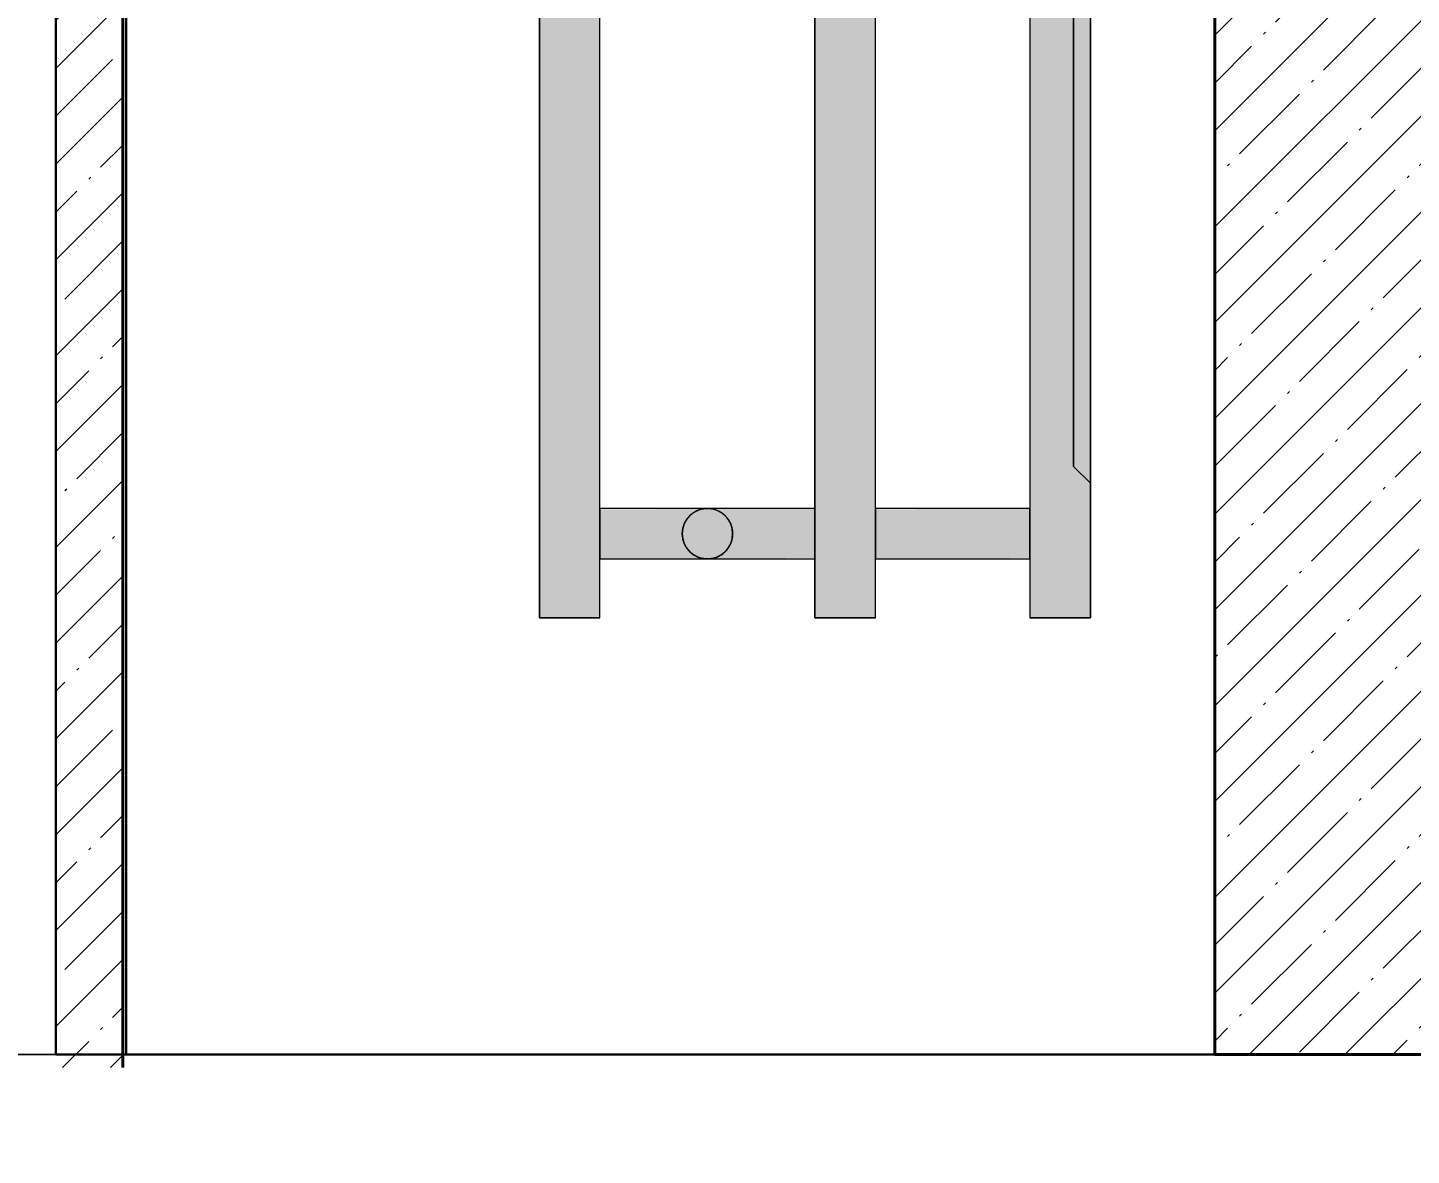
# Model space of a CAD drawing. Header units: millimetres. Extents: x -3511 to 67671, y -1987 to 16130.
# Drawn here: x 48266.8 to 48678.6, y 8370 to 8705.6 of the extents above; entities that cross this region are included whole.
import ezdxf

# ---------------------------------------------------------------- set-up
doc = ezdxf.new("R2010")
doc.units = ezdxf.units.MM
for name, color, linetype, lineweight in [('A-ANNO-DIMS', 7, 'Continuous', 9), ('A-ANNO-DIMS-25', 7, 'Continuous', 9), ('A-WALL', 7, 'Continuous', 9), ('A-WALL-7', 7, 'Continuous', 40), ('G-ANNO-DIMS', 7, 'Continuous', 9), ('M-EQPM', 7, 'Continuous', 9)]:
    doc.layers.add(name, color=color, linetype=linetype, lineweight=lineweight)
for name, color, linetype, lineweight, true_color in [('A-FLOR-FNSH-1', 7, 'Continuous', 30, 0x3c3c3c), ('A-WALL-4', 7, 'Continuous', 40, 0x3c3c3c), ('A-WALL-5', 7, 'Continuous', 30, 0x3c3c3c), ('A-WALL-6', 7, 'Continuous', 9, 0x787878), ('A-WALL-FNSH-3', 7, 'Continuous', 30, 0x3c3c3c), ('I-WALL-1', 7, 'Continuous', 9, 0x787878)]:
    doc.layers.add(name, color=color, linetype=linetype, lineweight=lineweight, true_color=true_color)
doc.layers.add('M-EQPM-1', color=7, linetype='Continuous', lineweight=9, true_color=0xe6e6e6, transparency=0.7)
doc.styles.add('ISOCPEUR_3', font='isocpeur.ttf', dxfattribs={"width": 0.9, "height": 50})
doc.dimstyles.new('ISO-2_0_0_9К_Средний_округл2', dxfattribs={"dimscale": 304.8, "dimtxt": 49.799059, "dimasz": 0.123031, "dimexe": 0.098425, "dimexo": 0, "dimgap": 0, "dimtad": 1, "dimdec": 0, "dimrnd": 10, "dimzin": 0, "dimdsep": 46, "dimtxsty": 'ISOCPEUR_3', "dimblk1": 'OBLIQUE', "dimblk2": 'OBLIQUE', "dimsah": 1, "dimcen": 0.09, "dimdle": 0.098425, "dimazin": 0, "dimtfac": 1, "dimtdec": 4, "dimtix": 1, "dimtmove": 0, "dimatfit": 3, "dimfxl": 1, "dimtvp": 1, "dimtolj": 1, "dimtzin": 0, "dimarcsym": 2})

# ---------------------------------------------------------------- blocks, each defined once
blk = doc.blocks.new('radiator_prado_classic_z_tip_30_po exemplyaru - Classic Z Тип 30-500-30677905-Развертка 3_45-3')
at = {"layer": 'M-EQPM-1'}
for points in [[(-14838.33, 8530), (-14838, 8530), (-14838, 9030), (-14856, 9030), (-14856, 8530)], [(-14774, 8530), (-14756, 8530), (-14756, 9030), (-14774, 9030), (-14774, 8533.97)], [(-14710, 8530), (-14692, 8530), (-14692, 8570), (-14697, 8575), (-14697, 8985), (-14692, 8990), (-14692, 9030), (-14710, 9030), (-14710, 8547.44)], [(-14692, 8570), (-14692, 8990), (-14697, 8985), (-14697, 8575)], [(-14798.77, 8553.03), (-14798.76, 8553.06), (-14798.76, 8553.06)], [(-14800.64, 8549.77), (-14800.19, 8550.33), (-14800.59, 8549.84)]]:
    blk.add_hatch(color=256, dxfattribs=at).paths.add_polyline_path(points)
h = blk.add_hatch(color=256, dxfattribs=at)
h.paths.add_polyline_path([(-14710, 8555), (-14710, 8562.5), (-14756, 8562.24), (-14756, 8555), (-14725.06, 8555)])
h.paths.add_polyline_path([(-14812.49, 8558.75), (-14811.81, 8559.67), (-14812.49, 8558.76)])
h.paths.add_polyline_path([(-14813.23, 8556.97), (-14813.23, 8557), (-14813.23, 8556.98)])
h.paths.add_polyline_path([(-14809.75, 8555), (-14774, 8555), (-14774, 8562.5), (-14838, 8562.24), (-14838, 8555), (-14811.3, 8555)])
h = blk.add_hatch(color=256, dxfattribs=at)
h.paths.add_polyline_path([(-14798.77, 8556.97), (-14799.04, 8557.65), (-14798.77, 8556.98)])
h.paths.add_polyline_path([(-14799.51, 8558.75), (-14799.97, 8559.38), (-14799.51, 8558.76)])
h = blk.add_hatch(color=256, dxfattribs=at)
h.paths.add_polyline_path([(-14799.51, 8551.25), (-14800.19, 8550.33), (-14799.51, 8551.24)])
h.paths.add_polyline_path([(-14798.77, 8553.03), (-14799.04, 8552.35), (-14798.77, 8553.02)])
h.paths.add_polyline_path([(-14838, 8547.5), (-14774, 8547.76), (-14774, 8555), (-14838, 8555), (-14838, 8547.64)])
h.paths.add_polyline_path([(-14753.29, 8547.5), (-14710, 8547.76), (-14710, 8555), (-14756, 8555), (-14756, 8547.5)])
h.paths.add_polyline_path([(-14811.36, 8549.77), (-14812.03, 8550.62), (-14811.41, 8549.84)])
at = {"layer": 'M-EQPM'}
for p, q in [((-14856, 8530), (-14856, 9030)), ((-14856, 9030), (-14856, 8530)), ((-14838, 8530), (-14838, 9030)), ((-14774, 8530), (-14774, 9030)), ((-14756, 8530), (-14756, 9030)), ((-14710, 9030), (-14710, 8530)), ((-14692, 9030), (-14692, 8530)), ((-14838, 8562.58), (-14838, 8997.5)), ((-14774, 8997.5), (-14774, 8562.58)), ((-14756, 8562.58), (-14756, 8997.5)), ((-14710, 8997.5), (-14710, 8562.58)), ((-14692, 8570), (-14692, 8990)), ((-14692, 8990), (-14692, 8570)), ((-14692, 8570), (-14692, 8990)), ((-14692, 8990), (-14692, 8570)), ((-14692, 8570), (-14692, 8990)), ((-14692, 8990), (-14692, 8570)), ((-14692, 8570), (-14692, 8990)), ((-14692, 8990), (-14692, 8570)), ((-14692, 8570), (-14692, 8990)), ((-14692, 8990), (-14692, 8570)), ((-14692, 8570), (-14692, 8990)), ((-14692, 8990), (-14692, 8570)), ((-14692, 8570), (-14692, 8990)), ((-14692, 8990), (-14692, 8570)), ((-14692, 8570), (-14692, 8990)), ((-14692, 8990), (-14692, 8570)), ((-14692, 8570), (-14692, 8990)), ((-14692, 8570), (-14692, 8990)), ((-14692, 8990), (-14692, 8570)), ((-14692, 8570), (-14692, 8990)), ((-14692, 8990), (-14692, 8570)), ((-14692, 8570), (-14692, 8990)), ((-14692, 8990), (-14692, 8570)), ((-14692, 8570), (-14692, 8990)), ((-14692, 8990), (-14692, 8570)), ((-14692, 8570), (-14692, 8990)), ((-14692, 8990), (-14692, 8570)), ((-14692, 8570), (-14692, 8990)), ((-14692, 8990), (-14692, 8570)), ((-14692, 8570), (-14692, 8990)), ((-14692, 8990), (-14692, 8570)), ((-14692, 8570), (-14692, 8990)), ((-14692, 8990), (-14692, 8570)), ((-14692, 8570), (-14692, 8990)), ((-14692, 8990), (-14692, 8570)), ((-14692, 8570), (-14692, 8990)), ((-14692, 8990), (-14692, 8570)), ((-14692, 8570), (-14692, 8990)), ((-14692, 8990), (-14692, 8570)), ((-14692, 8570), (-14692, 8990)), ((-14692, 8990), (-14692, 8570)), ((-14692, 8570), (-14692, 8990)), ((-14692, 8990), (-14692, 8570)), ((-14692, 8570), (-14692, 8990)), ((-14692, 8990), (-14692, 8570)), ((-14692, 8570), (-14692, 8990)), ((-14692, 8990), (-14692, 8570)), ((-14692, 8570), (-14692, 8990)), ((-14692, 8990), (-14692, 8570)), ((-14692, 8570), (-14692, 8990)), ((-14692, 8990), (-14692, 8570)), ((-14692, 8570), (-14692, 8990)), ((-14692, 8990), (-14692, 8570)), ((-14692, 8570), (-14692, 8990)), ((-14692, 8990), (-14692, 8570)), ((-14692, 8570), (-14692, 8990)), ((-14692, 8990), (-14692, 8570)), ((-14692, 8570), (-14692, 8990)), ((-14692, 8990), (-14692, 8570)), ((-14692, 8570), (-14692, 8990)), ((-14692, 8990), (-14692, 8570)), ((-14692, 8570), (-14692, 8990)), ((-14692, 8990), (-14692, 8570)), ((-14692, 8570), (-14692, 8990)), ((-14692, 8990), (-14692, 8570)), ((-14692, 8570), (-14692, 8990)), ((-14692, 8990), (-14692, 8570)), ((-14692, 8570), (-14692, 8990)), ((-14692, 8990), (-14692, 8570)), ((-14692, 8570), (-14692, 8990)), ((-14692, 8990), (-14692, 8570)), ((-14692, 8570), (-14692, 8990)), ((-14692, 8990), (-14692, 8570)), ((-14697, 8575), (-14697, 8985)), ((-14697, 8985), (-14697, 8575)), ((-14697, 8575), (-14697, 8985)), ((-14697, 8985), (-14697, 8575)), ((-14697, 8575), (-14697, 8985)), ((-14697, 8985), (-14697, 8575)), ((-14697, 8575), (-14697, 8985)), ((-14697, 8985), (-14697, 8575)), ((-14697, 8575), (-14697, 8985)), ((-14697, 8985), (-14697, 8575)), ((-14697, 8575), (-14697, 8985)), ((-14697, 8985), (-14697, 8575)), ((-14697, 8575), (-14697, 8985)), ((-14697, 8985), (-14697, 8575)), ((-14697, 8575), (-14697, 8985)), ((-14697, 8985), (-14697, 8575)), ((-14697, 8575), (-14697, 8985)), ((-14697, 8985), (-14697, 8575)), ((-14697, 8575), (-14697, 8985)), ((-14697, 8985), (-14697, 8575)), ((-14697, 8575), (-14697, 8985)), ((-14697, 8985), (-14697, 8575)), ((-14697, 8575), (-14697, 8985)), ((-14697, 8985), (-14697, 8575)), ((-14697, 8575), (-14697, 8985)), ((-14697, 8985), (-14697, 8575)), ((-14697, 8575), (-14697, 8985)), ((-14697, 8985), (-14697, 8575)), ((-14697, 8575), (-14697, 8985)), ((-14697, 8985), (-14697, 8575)), ((-14697, 8575), (-14697, 8985)), ((-14697, 8985), (-14697, 8575)), ((-14697, 8575), (-14697, 8985)), ((-14697, 8985), (-14697, 8575)), ((-14697, 8575), (-14697, 8985)), ((-14697, 8985), (-14697, 8575)), ((-14697, 8575), (-14697, 8985)), ((-14697, 8985), (-14697, 8575)), ((-14697, 8575), (-14697, 8985)), ((-14697, 8985), (-14697, 8575)), ((-14697, 8575), (-14697, 8985)), ((-14697, 8985), (-14697, 8575)), ((-14697, 8575), (-14697, 8985)), ((-14697, 8985), (-14697, 8575)), ((-14697, 8575), (-14697, 8985)), ((-14697, 8985), (-14697, 8575)), ((-14697, 8575), (-14697, 8985)), ((-14697, 8985), (-14697, 8575)), ((-14697, 8575), (-14697, 8985)), ((-14697, 8985), (-14697, 8575)), ((-14697, 8575), (-14697, 8985)), ((-14697, 8985), (-14697, 8575)), ((-14697, 8575), (-14697, 8985)), ((-14697, 8985), (-14697, 8575)), ((-14697, 8575), (-14697, 8985)), ((-14697, 8985), (-14697, 8575)), ((-14697, 8575), (-14697, 8985)), ((-14697, 8985), (-14697, 8575)), ((-14697, 8575), (-14697, 8985)), ((-14697, 8985), (-14697, 8575)), ((-14697, 8575), (-14697, 8985)), ((-14697, 8985), (-14697, 8575)), ((-14697, 8575), (-14697, 8985)), ((-14697, 8985), (-14697, 8575)), ((-14697, 8575), (-14697, 8985)), ((-14697, 8985), (-14697, 8575)), ((-14697, 8575), (-14697, 8985)), ((-14697, 8985), (-14697, 8575)), ((-14697, 8575), (-14697, 8985)), ((-14697, 8985), (-14697, 8575)), ((-14697, 8575), (-14697, 8985)), ((-14697, 8985), (-14697, 8575)), ((-14697, 8575), (-14692, 8570)), ((-14692, 8570), (-14697, 8575)), ((-14697, 8575), (-14692, 8570)), ((-14692, 8570), (-14697, 8575)), ((-14697, 8575), (-14692, 8570)), ((-14692, 8570), (-14697, 8575)), ((-14697, 8575), (-14692, 8570)), ((-14692, 8570), (-14697, 8575)), ((-14697, 8575), (-14692, 8570)), ((-14692, 8570), (-14697, 8575)), ((-14697, 8575), (-14692, 8570)), ((-14692, 8570), (-14697, 8575)), ((-14697, 8575), (-14692, 8570)), ((-14692, 8570), (-14697, 8575)), ((-14697, 8575), (-14692, 8570)), ((-14692, 8570), (-14697, 8575)), ((-14697, 8575), (-14692, 8570)), ((-14692, 8570), (-14697, 8575)), ((-14697, 8575), (-14692, 8570)), ((-14692, 8570), (-14697, 8575)), ((-14697, 8575), (-14692, 8570)), ((-14692, 8570), (-14697, 8575)), ((-14697, 8575), (-14692, 8570)), ((-14692, 8570), (-14697, 8575)), ((-14697, 8575), (-14692, 8570)), ((-14692, 8570), (-14697, 8575)), ((-14697, 8575), (-14692, 8570)), ((-14692, 8570), (-14697, 8575)), ((-14697, 8575), (-14692, 8570)), ((-14692, 8570), (-14697, 8575)), ((-14697, 8575), (-14692, 8570)), ((-14692, 8570), (-14697, 8575)), ((-14697, 8575), (-14692, 8570)), ((-14692, 8570), (-14697, 8575)), ((-14697, 8575), (-14692, 8570)), ((-14692, 8570), (-14697, 8575)), ((-14697, 8575), (-14692, 8570)), ((-14692, 8570), (-14697, 8575)), ((-14697, 8575), (-14692, 8570)), ((-14692, 8570), (-14697, 8575)), ((-14697, 8575), (-14692, 8570)), ((-14692, 8570), (-14697, 8575)), ((-14697, 8575), (-14692, 8570)), ((-14692, 8570), (-14697, 8575)), ((-14697, 8575), (-14692, 8570)), ((-14692, 8570), (-14697, 8575)), ((-14697, 8575), (-14692, 8570)), ((-14692, 8570), (-14697, 8575)), ((-14697, 8575), (-14692, 8570)), ((-14692, 8570), (-14697, 8575)), ((-14697, 8575), (-14692, 8570)), ((-14692, 8570), (-14697, 8575)), ((-14697, 8575), (-14692, 8570)), ((-14692, 8570), (-14697, 8575)), ((-14697, 8575), (-14692, 8570)), ((-14692, 8570), (-14697, 8575)), ((-14697, 8575), (-14692, 8570)), ((-14692, 8570), (-14697, 8575)), ((-14697, 8575), (-14692, 8570)), ((-14692, 8570), (-14697, 8575)), ((-14697, 8575), (-14692, 8570)), ((-14692, 8570), (-14697, 8575)), ((-14697, 8575), (-14692, 8570)), ((-14692, 8570), (-14697, 8575)), ((-14697, 8575), (-14692, 8570)), ((-14692, 8570), (-14697, 8575)), ((-14697, 8575), (-14692, 8570)), ((-14692, 8570), (-14697, 8575)), ((-14697, 8575), (-14692, 8570)), ((-14692, 8570), (-14697, 8575)), ((-14697, 8575), (-14692, 8570)), ((-14692, 8570), (-14697, 8575)), ((-14692, 8530), (-14692, 8570)), ((-14806, 8562.5), (-14838, 8562.5)), ((-14774, 8562.5), (-14838, 8562.5)), ((-14838, 8562.24), (-14838, 8562.5)), ((-14838, 8562.5), (-14838, 8560.3)), ((-14838, 8555), (-14838, 8562.5)), ((-14838, 8562.5), (-14838, 8555)), ((-14838, 8560.3), (-14838, 8562.24)), ((-14838, 8547.76), (-14838, 8562.24)), ((-14838, 8558.75), (-14838, 8560.3)), ((-14838, 8560.3), (-14838, 8556.94)), ((-14838, 8556.94), (-14838, 8558.75)), ((-14774, 8562.5), (-14805.96, 8562.5)), ((-14774, 8562.5), (-14774, 8558.75)), ((-14774, 8555), (-14774, 8562.5)), ((-14774, 8562.5), (-14774, 8555)), ((-14774, 8555), (-14774, 8562.5)), ((-14774, 8562.24), (-14774, 8547.76)), ((-14774, 8558.75), (-14774, 8555)), ((-14710, 8562.5), (-14756, 8562.5)), ((-14710, 8562.5), (-14756, 8562.5)), ((-14756, 8555), (-14756, 8562.5)), ((-14756, 8562.5), (-14756, 8560.3)), ((-14756, 8555), (-14756, 8562.5)), ((-14756, 8562.5), (-14756, 8555)), ((-14756, 8547.76), (-14756, 8562.24)), ((-14756, 8560.3), (-14756, 8555)), ((-14710, 8561.5), (-14710, 8562.5)), ((-14710, 8562.5), (-14710, 8555)), ((-14710, 8562.24), (-14710, 8562.5)), ((-14710, 8562.5), (-14710, 8558.75)), ((-14710, 8555), (-14710, 8562.24)), ((-14710, 8562.24), (-14710, 8547.76)), ((-14710, 8555), (-14710, 8561.5)), ((-14710, 8558.75), (-14710, 8556.94)), ((-14838, 8555), (-14838, 8556.94)), ((-14838, 8556.94), (-14838, 8555)), ((-14838, 8547.5), (-14838, 8555)), ((-14838, 8555), (-14838, 8551.25)), ((-14838, 8553.06), (-14838, 8555)), ((-14838, 8555), (-14838, 8547.5)), ((-14774, 8555), (-14774, 8547.5)), ((-14774, 8553.06), (-14774, 8555)), ((-14774, 8555), (-14774, 8547.5)), ((-14774, 8547.5), (-14774, 8555)), ((-14756, 8553.06), (-14756, 8555)), ((-14756, 8555), (-14756, 8547.5)), ((-14756, 8548.5), (-14756, 8555)), ((-14756, 8555), (-14756, 8547.5)), ((-14710, 8556.94), (-14710, 8555)), ((-14710, 8549.7), (-14710, 8555)), ((-14710, 8555), (-14710, 8547.5)), ((-14710, 8551.25), (-14710, 8555)), ((-14710, 8555), (-14710, 8547.5)), ((-14838, 8549.7), (-14838, 8553.06)), ((-14838, 8551.25), (-14838, 8547.5)), ((-14774, 8551.25), (-14774, 8553.06)), ((-14774, 8549.7), (-14774, 8551.25)), ((-14756, 8551.25), (-14756, 8553.06)), ((-14756, 8549.7), (-14756, 8551.25)), ((-14710, 8548.5), (-14710, 8551.25)), ((-14838, 8548.5), (-14838, 8549.7)), ((-14838, 8547.76), (-14838, 8548.5)), ((-14838, 8547.5), (-14838, 8547.76)), ((-14838, 8547.5), (-14806, 8547.5)), ((-14838, 8547.5), (-14774, 8547.5)), ((-14838, 8530), (-14838, 8547.44)), ((-14805.96, 8547.5), (-14774, 8547.5)), ((-14774, 8547.5), (-14774, 8549.7)), ((-14774, 8547.44), (-14774, 8530)), ((-14756, 8548.5), (-14756, 8549.7)), ((-14756, 8547.5), (-14756, 8548.5)), ((-14756, 8547.76), (-14756, 8548.5)), ((-14756, 8547.5), (-14756, 8547.76)), ((-14756, 8547.5), (-14710, 8547.5)), ((-14756, 8547.5), (-14710, 8547.5)), ((-14756, 8530), (-14756, 8547.44)), ((-14710, 8548.5), (-14710, 8549.7)), ((-14710, 8547.5), (-14710, 8548.5)), ((-14710, 8547.5), (-14710, 8548.5)), ((-14710, 8547.44), (-14710, 8530)), ((-14856, 8530), (-14838, 8530)), ((-14838, 8530), (-14856, 8530)), ((-14774, 8530), (-14756, 8530)), ((-14756, 8530), (-14774, 8530)), ((-14692, 8530), (-14710, 8530)), ((-14710, 8530), (-14692, 8530))]:
    blk.add_line(p, q, dxfattribs=at)
for start, end in [(0, 180), (150, 164.4979), (136.379, 149.9349), (121.6817, 135), (117.2823, 120), (107.4955, 117.2823), (105.0048, 107.4955), (90.0045, 103.4293), (89.7238, 90), (75.0045, 89.7238), (72.479, 75), (62.7601, 72.479), (60.0048, 62.7601), (45.0056, 58.2921), (30.0651, 43.621), (15.5021, 30), (165, 180), (180, 0), (180, 195), (345, 15), (195.5021, 210), (210.0651, 223.621), (316.379, 329.9349), (330, 344.4979), (225, 238.3183), (240, 242.7177), (242.7177, 252.5045), (252.5045, 254.9952), (256.5707, 269.9955), (270, 270.2762), (270.2762, 284.9955), (285, 287.521), (287.521, 297.2399), (297.2399, 299.9952), (301.7079, 314.9944)]:
    blk.add_arc((-14806, 8555), 7.5, start, end, dxfattribs=at)
for points in [[(-14812.49, 8558.76), (-14812.57, 8558.62), (-14812.71, 8558.35), (-14812.91, 8557.92), (-14813.09, 8557.47), (-14813.18, 8557.16), (-14813.23, 8557)], [(-14813.23, 8557), (-14813.19, 8557.16), (-14813.09, 8557.47), (-14812.91, 8557.92), (-14812.71, 8558.35), (-14812.57, 8558.62), (-14812.49, 8558.76)], [(-14811.44, 8560.16), (-14811.54, 8560.06), (-14811.73, 8559.85), (-14812, 8559.51), (-14812.26, 8559.15), (-14812.42, 8558.89), (-14812.49, 8558.76)], [(-14812.49, 8558.76), (-14812.42, 8558.89), (-14812.26, 8559.15), (-14812, 8559.51), (-14811.73, 8559.85), (-14811.54, 8560.06), (-14811.44, 8560.16)], [(-14807.44, 8562.36), (-14807.92, 8562.27), (-14808.39, 8562.13), (-14808.85, 8561.94)], [(-14806, 8562.5), (-14806.48, 8562.5), (-14806.96, 8562.45), (-14807.44, 8562.36)], [(-14804.56, 8562.36), (-14805.04, 8562.45), (-14805.51, 8562.5), (-14806, 8562.5)], [(-14803.15, 8561.94), (-14803.61, 8562.13), (-14804.08, 8562.27), (-14804.56, 8562.36)], [(-14799.51, 8558.76), (-14799.58, 8558.89), (-14799.74, 8559.15), (-14800, 8559.51), (-14800.27, 8559.85), (-14800.46, 8560.06), (-14800.56, 8560.16)], [(-14800.56, 8560.16), (-14800.46, 8560.06), (-14800.27, 8559.85), (-14800, 8559.51), (-14799.74, 8559.15), (-14799.58, 8558.89), (-14799.51, 8558.76)], [(-14798.77, 8557), (-14798.81, 8557.16), (-14798.91, 8557.47), (-14799.09, 8557.92), (-14799.29, 8558.35), (-14799.43, 8558.62), (-14799.51, 8558.76)], [(-14799.51, 8558.76), (-14799.43, 8558.62), (-14799.29, 8558.35), (-14799.09, 8557.92), (-14798.91, 8557.47), (-14798.81, 8557.16), (-14798.77, 8557)], [(-14813.23, 8553), (-14813.18, 8552.84), (-14813.09, 8552.53), (-14812.91, 8552.08), (-14812.71, 8551.65), (-14812.57, 8551.38), (-14812.49, 8551.24)], [(-14812.49, 8551.24), (-14812.57, 8551.38), (-14812.71, 8551.65), (-14812.91, 8552.08), (-14813.09, 8552.53), (-14813.19, 8552.84), (-14813.23, 8553)], [(-14812.49, 8551.24), (-14812.42, 8551.11), (-14812.26, 8550.85), (-14812, 8550.49), (-14811.73, 8550.15), (-14811.54, 8549.94), (-14811.44, 8549.84)], [(-14811.44, 8549.84), (-14811.54, 8549.94), (-14811.73, 8550.15), (-14812, 8550.49), (-14812.26, 8550.85), (-14812.42, 8551.11), (-14812.49, 8551.24)], [(-14800.56, 8549.84), (-14800.46, 8549.94), (-14800.27, 8550.15), (-14800, 8550.49), (-14799.74, 8550.85), (-14799.58, 8551.11), (-14799.51, 8551.24)], [(-14799.51, 8551.24), (-14799.58, 8551.11), (-14799.74, 8550.85), (-14800, 8550.49), (-14800.27, 8550.15), (-14800.46, 8549.94), (-14800.56, 8549.84)], [(-14799.51, 8551.24), (-14799.43, 8551.38), (-14799.29, 8551.65), (-14799.09, 8552.08), (-14798.91, 8552.53), (-14798.81, 8552.84), (-14798.77, 8553)], [(-14798.77, 8553), (-14798.81, 8552.84), (-14798.91, 8552.53), (-14799.09, 8552.08), (-14799.29, 8551.65), (-14799.43, 8551.38), (-14799.51, 8551.24)], [(-14808.85, 8548.06), (-14808.39, 8547.87), (-14807.92, 8547.73), (-14807.44, 8547.64)], [(-14807.44, 8547.64), (-14806.96, 8547.55), (-14806.48, 8547.5), (-14806, 8547.5)], [(-14806, 8547.5), (-14805.51, 8547.5), (-14805.04, 8547.55), (-14804.56, 8547.64)], [(-14804.56, 8547.64), (-14804.08, 8547.73), (-14803.61, 8547.87), (-14803.15, 8548.06)]]:
    blk.add_open_spline(points, degree=3, dxfattribs=at)
for points, knots in [([(-14811.44, 8560.16), (-14811.35, 8560.26), (-14811.15, 8560.46), (-14810.74, 8560.82), (-14810.31, 8561.14), (-14809.88, 8561.43), (-14809.43, 8561.68), (-14808.63, 8562.06), (-14807.44, 8562.41), (-14806.48, 8562.5), (-14806, 8562.5)], [0.4285714, 0.4285714, 0.4285714, 0.4285714, 0.4642857, 0.5, 0.5714286, 0.6071429, 0.6428571, 0.7142857, 0.8571429, 1, 1, 1, 1]), ([(-14810.53, 8560.98), (-14810.63, 8560.9), (-14810.84, 8560.73), (-14811.09, 8560.51), (-14811.24, 8560.37), (-14811.28, 8560.32)], [0.46428571, 0.46428571, 0.46428571, 0.46428571, 0.5, 0.53571429, 0.55201445, 0.55201445, 0.55201445, 0.55201445]), ([(-14808.85, 8561.94), (-14809.08, 8561.84), (-14809.43, 8561.68), (-14809.88, 8561.43), (-14810.09, 8561.28), (-14810.2, 8561.21)], [0.2857143, 0.2857143, 0.2857143, 0.2857143, 0.3571429, 0.3928571, 0.4285714, 0.4285714, 0.4285714, 0.4285714]), ([(-14798.5, 8555), (-14798.51, 8555.35), (-14798.54, 8555.86), (-14798.66, 8556.52), (-14798.77, 8557), (-14798.91, 8557.47), (-14799.09, 8557.92), (-14799.29, 8558.35), (-14799.51, 8558.76), (-14799.74, 8559.15), (-14800, 8559.51), (-14800.27, 8559.85), (-14800.56, 8560.16), (-14800.85, 8560.46), (-14801.26, 8560.82), (-14801.69, 8561.14), (-14802.12, 8561.43), (-14802.57, 8561.68), (-14803.37, 8562.06), (-14804.56, 8562.41), (-14805.51, 8562.5), (-14806, 8562.5)], [0, 0, 0, 0, 0.071429, 0.107143, 0.142857, 0.178571, 0.214286, 0.25, 0.285714, 0.321429, 0.357143, 0.392857, 0.428571, 0.464286, 0.5, 0.571429, 0.607143, 0.642857, 0.714286, 0.857143, 1, 1, 1, 1]), ([(-14806, 8562.5), (-14805.52, 8562.5), (-14804.56, 8562.41), (-14803.37, 8562.06), (-14802.57, 8561.68), (-14802.12, 8561.43), (-14801.8, 8561.21), (-14801.47, 8560.98), (-14801.16, 8560.73), (-14800.85, 8560.46), (-14800.56, 8560.16), (-14800.27, 8559.85), (-14800, 8559.51), (-14799.74, 8559.15), (-14799.51, 8558.76), (-14799.29, 8558.35), (-14799.09, 8557.92), (-14798.91, 8557.47), (-14798.77, 8557), (-14798.66, 8556.52), (-14798.55, 8555.86), (-14798.51, 8555.35), (-14798.5, 8555)], [0, 0, 0, 0, 0.142857, 0.285714, 0.357143, 0.392857, 0.428571, 0.464286, 0.5, 0.535714, 0.571429, 0.607143, 0.642857, 0.678571, 0.714286, 0.75, 0.785714, 0.821429, 0.857143, 0.892857, 0.928571, 1, 1, 1, 1]), ([(-14806, 8562.5), (-14805.52, 8562.5), (-14804.56, 8562.41), (-14803.37, 8562.06), (-14802.57, 8561.68), (-14802.12, 8561.43), (-14801.8, 8561.21), (-14801.47, 8560.98), (-14801.16, 8560.73), (-14800.85, 8560.46), (-14800.65, 8560.26), (-14800.56, 8560.16)], [0, 0, 0, 0, 0.1428571, 0.2857143, 0.3571429, 0.3928571, 0.4285714, 0.4642857, 0.5, 0.5357143, 0.5714286, 0.5714286, 0.5714286, 0.5714286]), ([(-14801.8, 8561.21), (-14801.9, 8561.28), (-14802.12, 8561.43), (-14802.57, 8561.68), (-14802.91, 8561.84), (-14803.15, 8561.94)], [0.5714286, 0.5714286, 0.5714286, 0.5714286, 0.6071429, 0.6428571, 0.7142857, 0.7142857, 0.7142857, 0.7142857]), ([(-14800.72, 8560.32), (-14800.76, 8560.37), (-14800.9, 8560.51), (-14801.26, 8560.82), (-14801.58, 8561.06), (-14801.8, 8561.21)], [0.4479855, 0.4479855, 0.4479855, 0.4479855, 0.4642857, 0.5, 0.5714286, 0.5714286, 0.5714286, 0.5714286]), ([(-14813.23, 8557), (-14813.27, 8556.84), (-14813.34, 8556.52), (-14813.45, 8555.86), (-14813.49, 8555.35), (-14813.5, 8555)], [0.8571429, 0.8571429, 0.8571429, 0.8571429, 0.8928571, 0.9285714, 1, 1, 1, 1]), ([(-14813.5, 8555), (-14813.49, 8555.35), (-14813.45, 8555.86), (-14813.34, 8556.52), (-14813.27, 8556.84), (-14813.23, 8557)], [0, 0, 0, 0, 0.0714286, 0.1071429, 0.1428571, 0.1428571, 0.1428571, 0.1428571]), ([(-14813.5, 8555), (-14813.49, 8554.65), (-14813.45, 8554.14), (-14813.34, 8553.48), (-14813.27, 8553.16), (-14813.23, 8553)], [0, 0, 0, 0, 0.0714286, 0.1071429, 0.1428571, 0.1428571, 0.1428571, 0.1428571]), ([(-14813.23, 8553), (-14813.27, 8553.16), (-14813.34, 8553.48), (-14813.45, 8554.14), (-14813.49, 8554.65), (-14813.5, 8555)], [0.8571429, 0.8571429, 0.8571429, 0.8571429, 0.8928571, 0.9285714, 1, 1, 1, 1]), ([(-14806, 8547.5), (-14805.51, 8547.5), (-14804.56, 8547.59), (-14803.37, 8547.94), (-14802.57, 8548.32), (-14802.12, 8548.57), (-14801.79, 8548.79), (-14801.47, 8549.02), (-14801.16, 8549.27), (-14800.85, 8549.54), (-14800.56, 8549.84), (-14800.27, 8550.15), (-14800, 8550.49), (-14799.74, 8550.85), (-14799.51, 8551.24), (-14799.29, 8551.65), (-14799.09, 8552.08), (-14798.91, 8552.53), (-14798.77, 8553), (-14798.66, 8553.48), (-14798.54, 8554.14), (-14798.51, 8554.65), (-14798.5, 8555)], [0, 0, 0, 0, 0.142857, 0.285714, 0.357143, 0.392857, 0.428571, 0.464286, 0.5, 0.535714, 0.571429, 0.607143, 0.642857, 0.678571, 0.714286, 0.75, 0.785714, 0.821429, 0.857143, 0.892857, 0.928571, 1, 1, 1, 1]), ([(-14798.5, 8555), (-14798.51, 8554.65), (-14798.55, 8554.14), (-14798.66, 8553.48), (-14798.77, 8553), (-14798.91, 8552.53), (-14799.09, 8552.08), (-14799.29, 8551.65), (-14799.51, 8551.24), (-14799.74, 8550.85), (-14800, 8550.49), (-14800.27, 8550.15), (-14800.56, 8549.84), (-14800.85, 8549.54), (-14801.26, 8549.18), (-14801.69, 8548.86), (-14802.12, 8548.57), (-14802.57, 8548.32), (-14803.37, 8547.94), (-14804.56, 8547.59), (-14805.52, 8547.5), (-14806, 8547.5)], [0, 0, 0, 0, 0.071429, 0.107143, 0.142857, 0.178571, 0.214286, 0.25, 0.285714, 0.321429, 0.357143, 0.392857, 0.428571, 0.464286, 0.5, 0.571429, 0.607143, 0.642857, 0.714286, 0.857143, 1, 1, 1, 1]), ([(-14798.5, 8555), (-14798.51, 8555.35), (-14798.54, 8555.86), (-14798.66, 8556.52), (-14798.73, 8556.84), (-14798.77, 8557)], [0, 0, 0, 0, 0.0714286, 0.1071429, 0.1428571, 0.1428571, 0.1428571, 0.1428571]), ([(-14798.77, 8557), (-14798.73, 8556.84), (-14798.66, 8556.52), (-14798.55, 8555.86), (-14798.51, 8555.35), (-14798.5, 8555)], [0.8571429, 0.8571429, 0.8571429, 0.8571429, 0.8928571, 0.9285714, 1, 1, 1, 1]), ([(-14798.77, 8553), (-14798.73, 8553.16), (-14798.66, 8553.48), (-14798.54, 8554.14), (-14798.51, 8554.65), (-14798.5, 8555)], [0.8571429, 0.8571429, 0.8571429, 0.8571429, 0.8928571, 0.9285714, 1, 1, 1, 1]), ([(-14798.5, 8555), (-14798.51, 8554.65), (-14798.55, 8554.14), (-14798.66, 8553.48), (-14798.73, 8553.16), (-14798.77, 8553)], [0, 0, 0, 0, 0.0714286, 0.1071429, 0.1428571, 0.1428571, 0.1428571, 0.1428571]), ([(-14806, 8547.5), (-14806.48, 8547.5), (-14807.44, 8547.59), (-14808.63, 8547.94), (-14809.43, 8548.32), (-14809.88, 8548.57), (-14810.2, 8548.79), (-14810.53, 8549.02), (-14810.84, 8549.27), (-14811.15, 8549.54), (-14811.35, 8549.74), (-14811.44, 8549.84)], [0, 0, 0, 0, 0.1428571, 0.2857143, 0.3571429, 0.3928571, 0.4285714, 0.4642857, 0.5, 0.5357143, 0.5714286, 0.5714286, 0.5714286, 0.5714286]), ([(-14811.28, 8549.68), (-14811.24, 8549.63), (-14811.09, 8549.49), (-14810.74, 8549.18), (-14810.42, 8548.94), (-14810.2, 8548.79)], [0.4479855, 0.4479855, 0.4479855, 0.4479855, 0.4642857, 0.5, 0.5714286, 0.5714286, 0.5714286, 0.5714286]), ([(-14810.2, 8548.79), (-14810.09, 8548.71), (-14809.88, 8548.57), (-14809.43, 8548.32), (-14809.08, 8548.16), (-14808.85, 8548.06)], [0.5714286, 0.5714286, 0.5714286, 0.5714286, 0.6071429, 0.6428571, 0.7142857, 0.7142857, 0.7142857, 0.7142857]), ([(-14800.56, 8549.84), (-14800.65, 8549.74), (-14800.85, 8549.54), (-14801.26, 8549.18), (-14801.69, 8548.86), (-14802.12, 8548.57), (-14802.57, 8548.32), (-14803.37, 8547.94), (-14804.56, 8547.59), (-14805.52, 8547.5), (-14806, 8547.5)], [0.4285714, 0.4285714, 0.4285714, 0.4285714, 0.4642857, 0.5, 0.5714286, 0.6071429, 0.6428571, 0.7142857, 0.8571429, 1, 1, 1, 1]), ([(-14803.15, 8548.06), (-14802.91, 8548.16), (-14802.57, 8548.32), (-14802.12, 8548.57), (-14801.9, 8548.71), (-14801.8, 8548.79)], [0.2857143, 0.2857143, 0.2857143, 0.2857143, 0.3571429, 0.3928571, 0.4285714, 0.4285714, 0.4285714, 0.4285714]), ([(-14801.47, 8549.02), (-14801.37, 8549.1), (-14801.16, 8549.27), (-14800.9, 8549.49), (-14800.76, 8549.63), (-14800.72, 8549.68)], [0.46428571, 0.46428571, 0.46428571, 0.46428571, 0.5, 0.53571429, 0.55201445, 0.55201445, 0.55201445, 0.55201445])]:
    blk.add_open_spline(points, degree=3, knots=knots, dxfattribs=at)
blk = doc.blocks.new('Зашивка приборов отопления34 - Зашивка приборов отопления-33324488-Развертка 3_45-3')
at = {"layer": 'A-WALL-6'}
h = blk.add_hatch(dxfattribs=at)
h.set_pattern_fill('FP_24', color=256, style=0, pattern_type=2)
h.set_pattern_definition([(45, (0, 0), (-14.25598, 14.25598), []), (45, (14.256, 0), (-14.25598, 14.25598), [25.202, -5.04, 0.8382, -4.202])])
h.paths.add_polyline_path([(-14611.79, 8400), (-14580, 8400), (-14580, 9200), (-14655, 9200), (-14655, 8400), (-14617.5, 8400)])
at = {"layer": 'A-WALL-7'}
for p, q in [((-14655, 9200), (-14655, 8400)), ((-14655, 8400), (-14580, 8400))]:
    blk.add_line(p, q, dxfattribs=at)
blk = doc.blocks.new('DIMBLOCK56-Развертка 3_45-3')
at = {"layer": 'A-ANNO-DIMS-25'}
for p, q in [((48160.34, 11830), (48160.34, 8370)), ((48296.13, 11800), (48130.34, 11800)), ((48160.34, 11800), (48296.13, 11800)), ((48295.13, 8400), (48130.34, 8400)), ((48160.34, 8400), (48295.13, 8400))]:
    blk.add_line(p, q, dxfattribs=at)
at = {"layer": 'A-ANNO-DIMS-25', "lineweight": 20}
for p, q in [((48160.34, 11800), (48141.59, 11818.75)), ((48160.34, 11800), (48179.09, 11781.25)), ((48160.34, 8400), (48141.59, 8418.75)), ((48160.34, 8400), (48179.09, 8381.25))]:
    blk.add_line(p, q, dxfattribs=at)
at = {"layer": 'A-ANNO-DIMS-25', "color": 0, "insert": (48095.02, 10034.4), "char_height": 50, "width": 157.4416, "attachment_point": 1, "rotation": 90, "line_spacing_factor": 1.149209, "style": 'ISOCPEUR_3'}
blk.add_mtext('3400', dxfattribs=at)
blk = doc.blocks.new('_Oblique')
at = {"color": 0, "linetype": 'ByBlock', "lineweight": -2}
blk.add_line((-0.5, -0.5), (0.5, 0.5), dxfattribs=at)

msp = doc.modelspace()

# ---------------------------------------------------------------- hatches: boundary and pattern name
at = {"layer": 'I-WALL-1'}
h = msp.add_hatch(dxfattribs=at)
h.set_pattern_fill('FP_24', color=256, style=0, pattern_type=2)
h.set_pattern_definition([(45, (63275.13, 0), (-14.25598, 14.25598), []), (45, (63289.385, 0), (-14.25598, 14.25598), [25.202, -5.04, 0.8382, -4.202])])
h.paths.add_polyline_path([(48280.1, 8396.11), (48295.13, 8396.11), (48295.13, 9200), (48274.99, 9200), (48274.99, 8396.11)])

# ---------------------------------------------------------------- linework, layer by layer
at = {"layer": 'A-FLOR-FNSH-1'}
for p, q in [((52417.39, 8400), (48295.13, 8400)), ((48295.13, 8400), (48295.13, 8396.11))]:
    msp.add_line(p, q, dxfattribs=at)
at = {"layer": 'A-WALL'}
msp.add_line((48295.13, 8400), (48295.13, 9200), dxfattribs=at)
at = {"layer": 'A-WALL-4'}
msp.add_line((48295.13, 8396.11), (48295.13, 9200), dxfattribs=at)
at = {"layer": 'A-WALL-5'}
for p, q in [((48275.13, 9200), (48275.13, 8400)), ((48275.13, 8400), (48295.13, 8400))]:
    msp.add_line(p, q, dxfattribs=at)
at = {"layer": 'A-WALL-FNSH-3'}
msp.add_line((48296.13, 8400), (48296.13, 9200), dxfattribs=at)
at = {"layer": 'G-ANNO-DIMS'}
msp.add_line((48486.44, 8400), (48079.23, 8400), dxfattribs=at)

# ---------------------------------------------------------------- block references
at = {"layer": 'A-WALL'}
msp.add_blockref('Зашивка приборов отопления34 - Зашивка приборов отопления-33324488-Развертка 3_45-3', (63275.13, 0), dxfattribs=at)
at = {"layer": 'M-EQPM'}
msp.add_blockref('radiator_prado_classic_z_tip_30_po exemplyaru - Classic Z Тип 30-500-30677905-Развертка 3_45-3', (63275.13, 0), dxfattribs=at)

# ---------------------------------------------------------------- dimensions: what is measured, and where the dimension line sits
at = {"layer": 'A-ANNO-DIMS'}
dim = msp.add_linear_dim(base=(48160.34, 8400), p1=(48296.13, 11800), p2=(48295.13, 8400), angle=90, dimstyle='ISO-2_0_0_9К_Средний_округл2', override={"dimpost": '<>', "dimfxl": 3400.000147}, dxfattribs=at)
dim.commit()
dim.dimension.update_dxf_attribs({"geometry": 'DIMBLOCK56-Развертка 3_45-3', "text_midpoint": (48135.34, 10100)})

doc.saveas('drawing.dxf')
